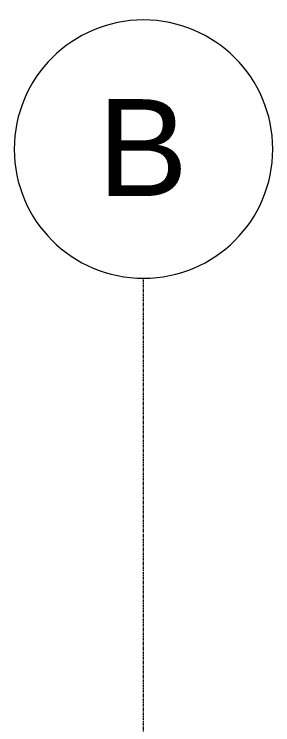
# Model space of a CAD drawing. Header units: inches. Extents: x 12491 to 15223, y 922 to 3433.
# Drawn here: x 14036 to 14084, y 2435.4 to 2567.4 of the extents above; entities that cross this region are included whole.
import ezdxf

# ---------------------------------------------------------------- set-up
doc = ezdxf.new("R2010")
doc.units = ezdxf.units.IN
doc.header["$MEASUREMENT"] = 0
doc.linetypes.add('Grid Line 1_2_', pattern=[0.875, 0.5, -0.125, 0.125, -0.125])
doc.layers.add('S-GRID-1', color=1, linetype='Grid Line 1_2_', lineweight=9)
doc.layers.add('S-GRID-IDEN', color=1, linetype='Continuous', lineweight=9)
doc.styles.add('Arial_2', font='arial.ttf', dxfattribs={"height": 18})

# ---------------------------------------------------------------- blocks, each defined once
blk = doc.blocks.new('Grid - Grid Head - Circle-50561-DEMO _ NEW PLAN SUPERIMPOSED - 1ST FLOOR')
at = {"layer": 'S-GRID-IDEN'}
for start, end in [(360, 180), (180, 360)]:
    blk.add_arc((0, 0), 0.25, start, end, dxfattribs=at)

msp = doc.modelspace()

# ---------------------------------------------------------------- linework, layer by layer
at = {"layer": 'S-GRID-1'}
msp.add_line((14059.962, 1849.931), (14059.962, 2518.327), dxfattribs=at)

# ---------------------------------------------------------------- block references
at = {"layer": 'S-GRID-IDEN', "xscale": 95.99999999999994, "yscale": 95.99999999999994, "zscale": 95.99999999999994}
msp.add_blockref('Grid - Grid Head - Circle-50561-DEMO _ NEW PLAN SUPERIMPOSED - 1ST FLOOR', (14059.962, 2542.327), dxfattribs=at)

# ---------------------------------------------------------------- texts
at = {"layer": 'S-GRID-IDEN', "insert": (14051.453, 2551.615), "char_height": 18, "width": 20.301, "attachment_point": 1, "style": 'Arial_2'}
msp.add_mtext('B', dxfattribs=at)

doc.saveas('drawing.dxf')
